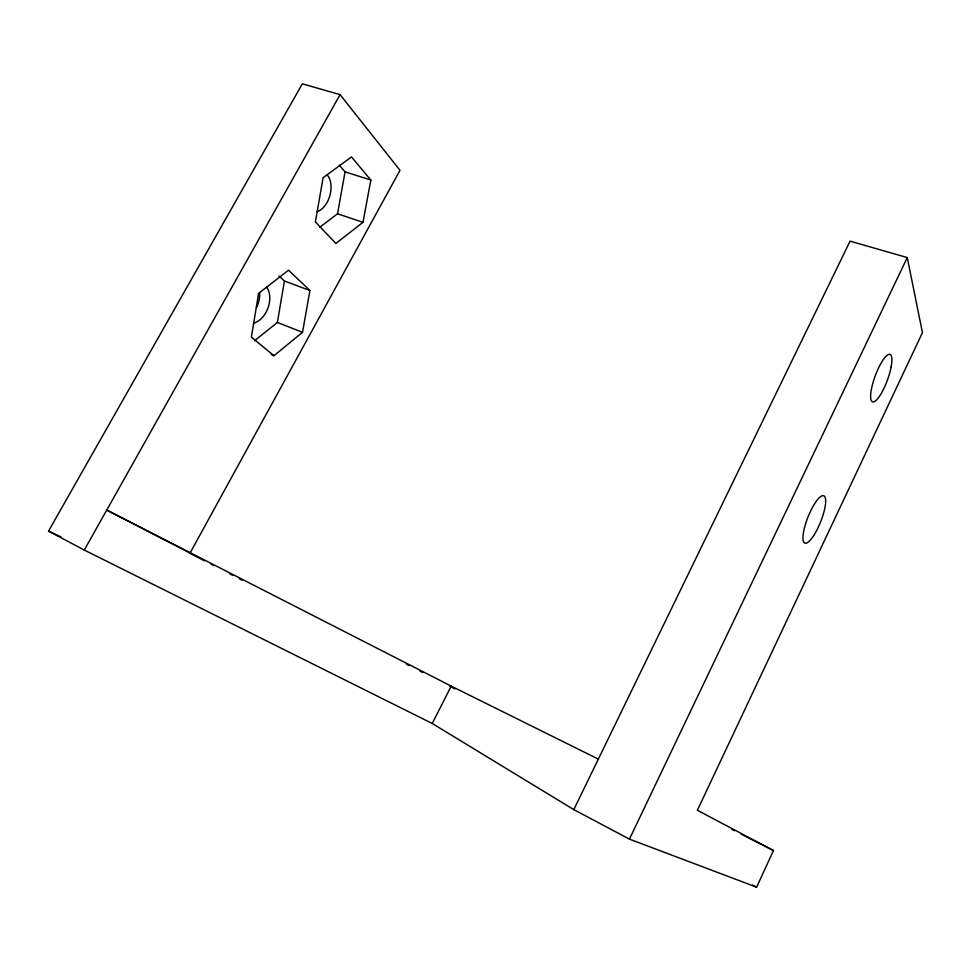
<?xml version="1.0" encoding="UTF-8"?>
<svg xmlns="http://www.w3.org/2000/svg" width="971" height="971" viewBox="0 0 971 971"><rect width="100%" height="100%" fill="white"/><g stroke="black" fill="none" stroke-linecap="round" stroke-linejoin="round"><path stroke-width="1.46" d="M254.39 340.845L277.378 322.457L284.43 281.007L278.968 275.922M302.539 332.3L309.919 290.499L288.557 270.205L258.589 293.376L251.38 337.119L273.956 355.714L302.539 332.3L277.378 322.457M319.75 227.287L337.532 213.766L345.069 171.855L339.389 165.264M362.972 222.323L370.837 180.06L351.49 156.95L323.125 177.669L315.381 221.934L335.881 243.442L362.972 222.323L337.532 213.766M756.615 887.191L773.474 850.535L697.372 810.263L922.45 332.64L907.254 257.57L850.074 241.148L573.8 809.62L629.439 839.126L756.615 887.191L752.586 885.079M629.439 839.126L907.254 257.57M573.8 809.62L432.229 723.48L451.212 686.121L598.342 759.116M84.283 550.059L340.081 94.648L302.345 83.809L48.55 531.113L84.283 550.059L432.229 723.48M345.069 171.855L370.837 180.06M284.43 281.007L309.919 290.499M271.297 354.633L273.956 355.714M48.55 531.113L60.93 536.878M406.436 664.237L409.131 665.608M419.921 671.095L422.628 672.466M449.609 686.157L455.011 688.9M731.636 829.307L734.343 830.678M741.091 834.101L773.474 850.535M451.212 686.121L106.749 510.066L190.061 553.069L399.991 170.313L340.081 94.648M189.612 553.142L204.408 560.777M211.132 564.236L213.814 565.632M229.957 573.958L232.639 575.342M239.364 578.813L242.058 580.197M259.718 293.096A20.488 13.497 -70.3 0 1 256.502 307.504M327.215 174.926A20.512 12.878 -74.9 0 1 330.905 184.393L331.05 186.76A20.512 12.878 -74.9 0 1 317.25 211.569M266.588 287.161A20.585 13.412 -70.2 0 1 268.02 307.868A20.585 13.412 -70.2 0 1 253.771 323.027M891.184 366.674L890.625 369.356A25.307 6.445 -69.7 0 1 875.988 400.489A25.307 6.445 -69.7 0 1 872.128 385.936A25.307 6.445 -69.7 0 1 886.936 355.435L888.028 354.694A25.307 6.445 -69.7 0 1 891.172 366.674M813.662 535.628A25.477 6.748 -68.2 0 0 824.476 496.242A25.477 6.748 -68.2 0 0 804.838 526.403A25.477 6.748 -68.2 0 0 813.662 535.628"/></g></svg>
